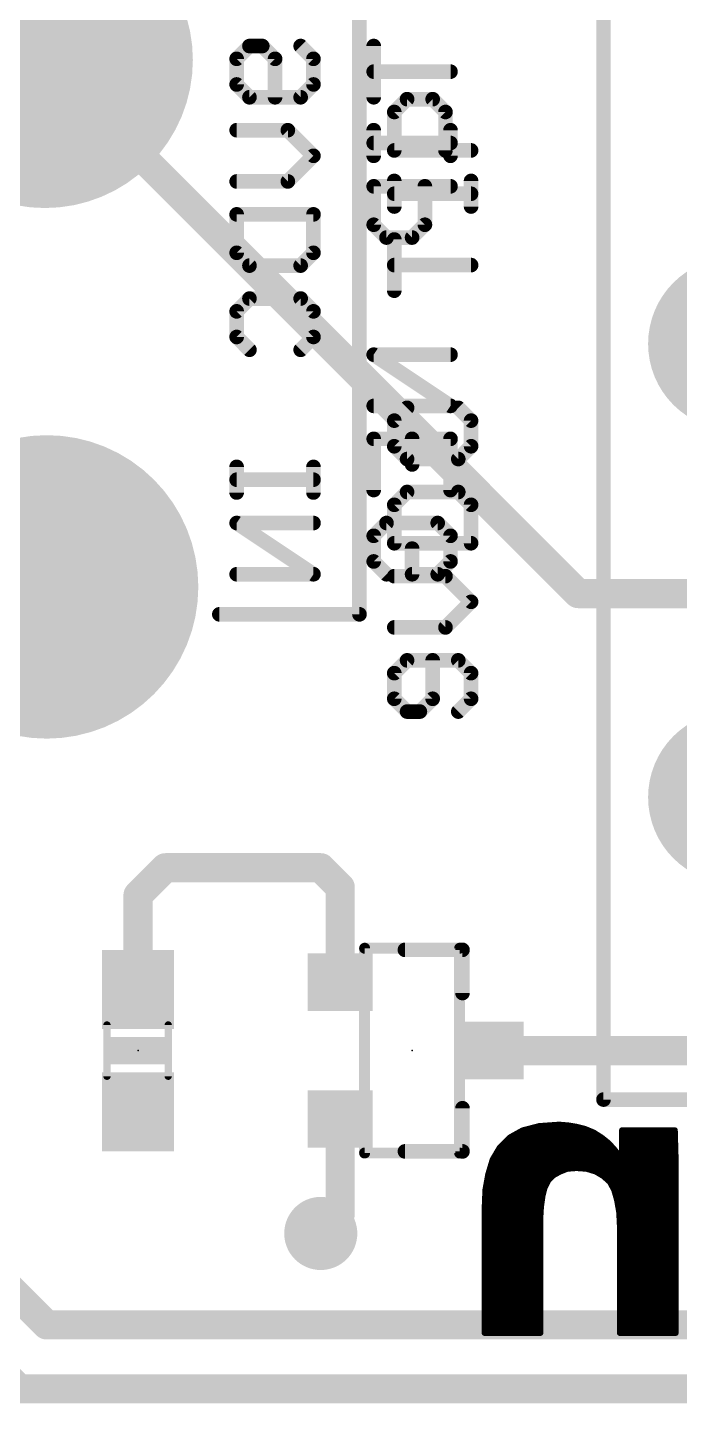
# Model space of a CAD drawing. Extents: x 0 to 108, y -11 to 121.
# Drawn here: x 51.8 to 60.87, y 86.54 to 105.65 of the extents above; entities that cross this region are included whole.
import ezdxf

# ---------------------------------------------------------------- set-up
doc = ezdxf.new("R2010")
doc.units = 0
for name, color, linetype in [('1', 12, 'CONTINUOUS'), ('17', 110, 'CONTINUOUS'), ('18', 110, 'CONTINUOUS'), ('21', 41, 'CONTINUOUS'), ('22', 40, 'CONTINUOUS'), ('23', 53, 'CONTINUOUS'), ('51', 53, 'CONTINUOUS')]:
    doc.layers.add(name, color=color, linetype=linetype)

# ---------------------------------------------------------------- blocks, each defined once
blk = doc.blocks.new('ROUNDP')
at = {"const_width": 0.5}
blk.add_lwpolyline([(0, -0.25, 1), (0, 0.25, 1), (0, -0.25)], format="xyb", dxfattribs=at)
blk = doc.blocks.new('RECT')
blk.add_solid([(-0.5, -0.5), (0.5, -0.5), (-0.5, 0.5), (0.5, 0.5)])
blk = doc.blocks.new('ROUNDV')
at = {"const_width": 0.5}
blk.add_lwpolyline([(0, -0.25, 1), (0, 0.25, 1), (0, -0.25)], format="xyb", dxfattribs=at)

msp = doc.modelspace()

# ---------------------------------------------------------------- linework, layer by layer
at = {"layer": '1', "const_width": 0.4064}
for points in [[(52.0446, 105.203), (59.4576, 97.79)], [(62.23, 97.79), (59.4576, 97.79)], [(53.34, 93.599), (53.721, 93.98)], [(53.721, 93.98), (55.88, 93.98)], [(56.15, 93.71), (55.88, 93.98)], [(56.15, 92.39), (56.15, 93.71)], [(53.34, 92.29), (53.34, 93.599)], [(58.25, 91.44), (63.5, 91.44)], [(56.15, 90.49), (56.15, 89.17)], [(56.15, 89.17), (55.88, 88.9)], [(49.53, 88.9), (51.689, 86.741)], [(50.8, 88.9), (52.07, 87.63)], [(52.07, 87.63), (79.375, 87.63)], [(51.689, 86.741), (78.994, 86.741)]]:
    msp.add_lwpolyline(points, dxfattribs=at)
at = {"layer": '1', "const_width": 0.2032}
for points in [[(52.1164, 105.2748, 1), (51.9728, 105.1312)], [(59.4576, 97.8916, 1), (59.4576, 97.6884)], [(59.3858, 97.7182, 1), (59.5294, 97.8618)], [(53.721, 94.0816, 1), (53.721, 93.8784)], [(53.7928, 93.9082, 1), (53.6492, 94.0518)], [(55.9518, 94.0518, 1), (55.8082, 93.9082)], [(55.88, 93.8784, 1), (55.88, 94.0816)], [(56.2516, 93.71, 1), (56.0484, 93.71)], [(56.0782, 93.6382, 1), (56.2218, 93.7818)], [(53.4416, 93.599, 1), (53.2384, 93.599)], [(53.2682, 93.6708, 1), (53.4118, 93.5272)], [(53.2384, 92.29, 1), (53.4416, 92.29)], [(56.0484, 92.39, 1), (56.2516, 92.39)], [(58.25, 91.5416, 1), (58.25, 91.3384)], [(56.2516, 90.49, 1), (56.0484, 90.49)], [(56.0484, 89.17, 1), (56.2516, 89.17)], [(56.2218, 89.0982, 1), (56.0782, 89.2418)], [(55.8082, 88.9718, 1), (55.9518, 88.8282)], [(52.07, 87.7316, 1), (52.07, 87.5284)], [(51.9982, 87.5582, 1), (52.1418, 87.7018)], [(51.6172, 86.6692, 1), (51.7608, 86.8128)]]:
    msp.add_lwpolyline(points, format="xyb", dxfattribs=at)
at = {"layer": '21', "const_width": 0.2032}
for points in [[(59.81, 111.76), (59.81, 90.76)], [(56.4176, 108.506), (56.4176, 97.5012)], [(56.9017, 104.4799), (57.0796, 104.6579)], [(57.0796, 104.6579), (57.4355, 104.6579)], [(57.4355, 104.6579), (57.6135, 104.4799)], [(56.9017, 103.9461), (56.9017, 104.4799)], [(57.6135, 104.4799), (57.6135, 103.9461)], [(57.9694, 103.9461), (56.9017, 103.9461)], [(56.9017, 103.1665), (56.9017, 103.5224)], [(57.9694, 103.1665), (57.9694, 103.5224)], [(57.9694, 103.3444), (56.9017, 103.3444)], [(56.9017, 101.9971), (56.9017, 102.7089)], [(57.9694, 102.353), (56.9017, 102.353)], [(57.0796, 100.3701), (56.9017, 100.1921)], [(57.9694, 100.1921), (57.7915, 100.3701)], [(56.9017, 100.1921), (56.9017, 99.8362)], [(57.9694, 99.8362), (57.9694, 100.1921)], [(56.9017, 99.8362), (57.0796, 99.6583)], [(57.7915, 99.6583), (57.9694, 99.8362)], [(57.0796, 99.6583), (57.7915, 99.6583)], [(57.0796, 99.2007), (56.9017, 99.0228)], [(57.7915, 99.2007), (57.0796, 99.2007)], [(57.9694, 99.0228), (57.7915, 99.2007)], [(56.9017, 99.0228), (56.9017, 98.4889)], [(57.9694, 98.4889), (57.9694, 99.0228)], [(56.9017, 98.4889), (57.9694, 98.4889)], [(57.6135, 98.0313), (56.9017, 98.0313)], [(57.9694, 97.6754), (57.6135, 98.0313)], [(57.6135, 97.3195), (57.9694, 97.6754)], [(56.4176, 97.5012), (54.47, 97.5012)], [(56.9017, 97.3195), (57.6135, 97.3195)], [(57.0796, 96.8619), (56.9017, 96.684)], [(57.7915, 96.8619), (57.0796, 96.8619)], [(57.4355, 96.3281), (57.4355, 96.8619)], [(57.9694, 96.684), (57.7915, 96.8619)], [(56.9017, 96.684), (56.9017, 96.3281)], [(57.9694, 96.3281), (57.9694, 96.684)], [(56.9017, 96.3281), (57.0796, 96.1501)], [(57.2576, 96.1501), (57.4355, 96.3281)], [(57.7915, 96.1501), (57.9694, 96.3281)], [(57.0796, 96.1501), (57.2576, 96.1501)], [(57.85, 92.84), (57.05, 92.84)], [(57.85, 92.24), (57.85, 92.84)], [(59.81, 90.76), (64.61, 90.76)], [(57.85, 90.64), (57.85, 90.04)], [(57.85, 90.04), (57.05, 90.04)]]:
    msp.add_lwpolyline(points, dxfattribs=at)
at = {"layer": '21', "const_width": 0.1016}
for points in [[(57.0796, 104.7087, 1), (57.0796, 104.6071)], [(57.1156, 104.622, 1), (57.0437, 104.6938)], [(57.4715, 104.6938, 1), (57.3996, 104.622)], [(57.4355, 104.6071, 1), (57.4355, 104.7087)], [(56.9525, 104.4799, 1), (56.8509, 104.4799)], [(56.8658, 104.5159, 1), (56.9376, 104.444)], [(57.6643, 104.4799, 1), (57.5627, 104.4799)], [(57.5776, 104.444, 1), (57.6494, 104.5159)], [(56.9017, 103.9969, 1), (56.9017, 103.8953)], [(56.8509, 103.9461, 1), (56.9525, 103.9461)], [(57.5627, 103.9461, 1), (57.6643, 103.9461)], [(57.9694, 103.8953, 1), (57.9694, 103.9969)], [(56.9525, 103.5224, 1), (56.8509, 103.5224)], [(58.0202, 103.5224, 1), (57.9186, 103.5224)], [(56.9017, 103.3952, 1), (56.9017, 103.2936)], [(57.9694, 103.2936, 1), (57.9694, 103.3952)], [(56.8509, 103.1665, 1), (56.9525, 103.1665)], [(57.9186, 103.1665, 1), (58.0202, 103.1665)], [(56.9525, 102.7089, 1), (56.8509, 102.7089)], [(56.9017, 102.4038, 1), (56.9017, 102.3022)], [(57.9694, 102.3022, 1), (57.9694, 102.4038)], [(56.8509, 101.9971, 1), (56.9525, 101.9971)], [(57.1156, 100.3342, 1), (57.0437, 100.406)], [(57.8274, 100.406, 1), (57.7555, 100.3342)], [(56.9525, 100.1921, 1), (56.8509, 100.1921)], [(56.8658, 100.2281, 1), (56.9376, 100.1562)], [(58.0202, 100.1921, 1), (57.9186, 100.1921)], [(57.9335, 100.1562, 1), (58.0053, 100.2281)], [(56.9376, 99.8722, 1), (56.8658, 99.8003)], [(56.8509, 99.8362, 1), (56.9525, 99.8362)], [(57.9186, 99.8362, 1), (58.0202, 99.8362)], [(58.0053, 99.8003, 1), (57.9335, 99.8722)], [(57.0796, 99.7091, 1), (57.0796, 99.6075)], [(57.0437, 99.6224, 1), (57.1156, 99.6942)], [(57.7555, 99.6942, 1), (57.8274, 99.6224)], [(57.7915, 99.6075, 1), (57.7915, 99.7091)], [(57.0796, 99.2515, 1), (57.0796, 99.1499)], [(57.1156, 99.1648, 1), (57.0437, 99.2366)], [(57.8274, 99.2366, 1), (57.7555, 99.1648)], [(57.7915, 99.1499, 1), (57.7915, 99.2515)], [(56.9525, 99.0228, 1), (56.8509, 99.0228)], [(56.8658, 99.0587, 1), (56.9376, 98.9868)], [(58.0202, 99.0228, 1), (57.9186, 99.0228)], [(57.9335, 98.9868, 1), (58.0053, 99.0587)], [(56.9017, 98.5397, 1), (56.9017, 98.4381)], [(56.8509, 98.4889, 1), (56.9525, 98.4889)], [(57.9186, 98.4889, 1), (58.0202, 98.4889)], [(57.9694, 98.4381, 1), (57.9694, 98.5397)], [(56.9017, 98.0821, 1), (56.9017, 97.9805)], [(57.6494, 98.0672, 1), (57.5776, 97.9954)], [(57.6135, 97.9805, 1), (57.6135, 98.0821)], [(58.0053, 97.6395, 1), (57.9335, 97.7113)], [(57.9335, 97.6395, 1), (58.0053, 97.7113)], [(54.47, 97.552, 1), (54.47, 97.4504)], [(56.3668, 97.5012, 1), (56.4684, 97.5012)], [(56.4176, 97.4504, 1), (56.4176, 97.552)], [(56.9017, 97.3703, 1), (56.9017, 97.2687)], [(57.5776, 97.3554, 1), (57.6494, 97.2836)], [(57.6135, 97.2687, 1), (57.6135, 97.3703)], [(57.0796, 96.9127, 1), (57.0796, 96.8111)], [(57.1156, 96.826, 1), (57.0437, 96.8978)], [(57.4863, 96.8619, 1), (57.3847, 96.8619)], [(57.8274, 96.8978, 1), (57.7555, 96.826)], [(57.7915, 96.8111, 1), (57.7915, 96.9127)], [(56.9525, 96.684, 1), (56.8509, 96.684)], [(56.8658, 96.7199, 1), (56.9376, 96.648)], [(58.0202, 96.684, 1), (57.9186, 96.684)], [(57.9335, 96.648, 1), (58.0053, 96.7199)], [(56.9376, 96.364, 1), (56.8658, 96.2921)], [(56.8509, 96.3281, 1), (56.9525, 96.3281)], [(57.3847, 96.3281, 1), (57.4863, 96.3281)], [(57.4715, 96.2921, 1), (57.3996, 96.364)], [(57.9186, 96.3281, 1), (58.0202, 96.3281)], [(58.0053, 96.2921, 1), (57.9335, 96.364)], [(57.0796, 96.2009, 1), (57.0796, 96.0993)], [(57.0437, 96.1142, 1), (57.1156, 96.186)], [(57.2217, 96.186, 1), (57.2935, 96.1142)], [(57.2576, 96.0993, 1), (57.2576, 96.2009)], [(57.7555, 96.186, 1), (57.8274, 96.1142)], [(57.05, 92.8908, 1), (57.05, 92.7892)], [(57.9008, 92.84, 1), (57.7992, 92.84)], [(57.85, 92.7892, 1), (57.85, 92.8908)], [(57.7992, 92.24, 1), (57.9008, 92.24)], [(59.81, 90.8108, 1), (59.81, 90.7092)], [(59.7592, 90.76, 1), (59.8608, 90.76)], [(57.9008, 90.64, 1), (57.7992, 90.64)], [(57.05, 90.0908, 1), (57.05, 89.9892)], [(57.7992, 90.04, 1), (57.9008, 90.04)], [(57.85, 89.9892, 1), (57.85, 90.0908)]]:
    msp.add_lwpolyline(points, format="xyb", dxfattribs=at)
at = {"layer": '22'}
for points, const_width in [([(54.7107, 105.2184), (54.8886, 105.3964)], 0.2032), ([(54.8886, 105.3964), (55.0666, 105.3964)], 0.2032), ([(55.0666, 105.3964), (55.2445, 105.2184)], 0.2032), ([(55.6005, 105.3964), (55.7784, 105.2184)], 0.2032), ([(56.6157, 105.3964), (56.6157, 104.6846)], 0.2032), ([(54.7107, 104.8625), (54.7107, 105.2184)], 0.2032), ([(55.2445, 105.2184), (55.2445, 104.6846)], 0.2032), ([(55.7784, 105.2184), (55.7784, 104.8625)], 0.2032), ([(57.6834, 105.0405), (56.6157, 105.0405)], 0.2032), ([(54.8886, 104.6846), (54.7107, 104.8625)], 0.2032), ([(55.7784, 104.8625), (55.6005, 104.6846)], 0.2032), ([(55.6005, 104.6846), (54.8886, 104.6846)], 0.2032), ([(54.7107, 104.227), (55.4225, 104.227)], 0.2032), ([(55.4225, 104.227), (55.7784, 103.8711)], 0.2032), ([(56.6157, 104.227), (56.6157, 103.8711)], 0.2032), ([(57.6834, 104.227), (57.6834, 103.8711)], 0.2032), ([(57.6834, 104.0491), (56.6157, 104.0491)], 0.2032), ([(55.7784, 103.8711), (55.4225, 103.5152)], 0.2032), ([(55.4225, 103.5152), (54.7107, 103.5152)], 0.2032), ([(57.6834, 103.4474), (56.6157, 103.4474)], 0.2032), ([(56.6157, 103.4474), (56.6157, 102.9135)], 0.2032), ([(57.3275, 102.9135), (57.3275, 103.4474)], 0.2032), ([(54.7107, 103.0576), (55.7784, 103.0576)], 0.2032), ([(54.7107, 102.5237), (54.7107, 103.0576)], 0.2032), ([(55.7784, 103.0576), (55.7784, 102.5237)], 0.2032), ([(56.6157, 102.9135), (56.7936, 102.7356)], 0.2032), ([(57.1495, 102.7356), (57.3275, 102.9135)], 0.2032), ([(56.7936, 102.7356), (57.1495, 102.7356)], 0.2032), ([(54.8886, 102.3458), (54.7107, 102.5237)], 0.2032), ([(55.7784, 102.5237), (55.6005, 102.3458)], 0.2032), ([(55.6005, 102.3458), (54.8886, 102.3458)], 0.2032), ([(54.7107, 101.7103), (54.8886, 101.8882)], 0.2032), ([(54.8886, 101.8882), (55.6005, 101.8882)], 0.2032), ([(55.6005, 101.8882), (55.7784, 101.7103)], 0.2032), ([(54.7107, 101.3544), (54.7107, 101.7103)], 0.2032), ([(55.7784, 101.7103), (55.7784, 101.3544)], 0.2032), ([(54.8886, 101.1764), (54.7107, 101.3544)], 0.2032), ([(55.7784, 101.3544), (55.6005, 101.1764)], 0.2032), ([(57.6834, 101.1086), (56.6157, 101.1086)], 0.2032), ([(56.6157, 101.1086), (57.6834, 100.3968)], 0.2032), ([(57.6834, 100.3968), (56.6157, 100.3968)], 0.2032), ([(56.6157, 99.2274), (56.6157, 99.9392)], 0.2032), ([(56.6157, 99.9392), (57.6834, 99.9392)], 0.2032), ([(57.1495, 99.9392), (57.1495, 99.5833)], 0.2032), ([(57.6834, 99.9392), (57.6834, 99.2274)], 0.2032), ([(54.7107, 99.5494), (54.7107, 99.1935)], 0.2032), ([(55.7784, 99.5494), (55.7784, 99.1935)], 0.2032), ([(55.7784, 99.3715), (54.7107, 99.3715)], 0.2032), ([(55.7784, 98.7698), (54.7107, 98.7698)], 0.2032), ([(54.7107, 98.7698), (55.7784, 98.058)], 0.2032), ([(56.6157, 98.5919), (56.7936, 98.7698)], 0.2032), ([(56.7936, 98.7698), (57.5055, 98.7698)], 0.2032), ([(57.5055, 98.7698), (57.6834, 98.5919)], 0.2032), ([(56.6157, 98.236), (56.6157, 98.5919)], 0.2032), ([(57.6834, 98.5919), (57.6834, 98.236)], 0.2032), ([(57.1495, 98.058), (57.1495, 98.4139)], 0.2032), ([(56.7936, 98.058), (56.6157, 98.236)], 0.2032), ([(57.6834, 98.236), (57.5055, 98.058)], 0.2032), ([(55.7784, 98.058), (54.7107, 98.058)], 0.2032), ([(57.5055, 98.058), (57.1495, 98.058)], 0.2032), ([(58.915, 90.395), (58.685, 90.335)], 0.0762), ([(59.195, 90.415), (58.915, 90.395)], 0.0762), ([(59.315, 90.405), (59.195, 90.415)], 0.0762), ([(59.435, 90.385), (59.315, 90.405)], 0.0762), ([(59.555, 90.355), (59.435, 90.385)], 0.0762), ([(58.505, 90.235), (58.365, 90.095)], 0.0762), ([(58.4908, 90.2208), (59.8028, 90.2208)], 0.0762), ([(58.685, 90.335), (58.505, 90.235)], 0.0762), ([(58.6166, 90.297), (59.6876, 90.297)], 0.0762), ([(58.8314, 90.3732), (59.4822, 90.3732)], 0.0762), ([(59.675, 90.305), (59.555, 90.355)], 0.0762), ([(59.785, 90.235), (59.675, 90.305)], 0.0762), ([(59.885, 90.155), (59.785, 90.235)], 0.0762), ([(60.805, 90.335), (60.065, 90.335)], 0.0762), ([(60.065, 90.335), (60.065, 89.945)], 0.0762), ([(60.065, 90.297), (60.8061, 90.297)], 0.0762), ([(60.065, 90.2208), (60.8083, 90.2208)], 0.0762), ([(60.815, 89.985), (60.805, 90.335)], 0.0762), ([(58.365, 90.095), (58.265, 89.925)], 0.0762), ([(58.3494, 90.0684), (59.9629, 90.0684)], 0.0762), ([(58.4146, 90.1446), (59.8944, 90.1446)], 0.0762), ([(59.975, 90.055), (59.885, 90.155)], 0.0762), ([(60.055, 89.945), (59.975, 90.055)], 0.0762), ([(60.065, 90.1446), (60.8104, 90.1446)], 0.0762), ([(60.065, 90.0684), (60.8126, 90.0684)], 0.0762), ([(58.265, 89.925), (58.205, 89.725)], 0.0762), ([(58.2394, 89.8398), (60.815, 89.8398)], 0.0762), ([(58.2623, 89.916), (60.815, 89.916)], 0.0762), ([(58.3045, 89.9922), (60.0207, 89.9922)], 0.0762), ([(60.065, 89.945), (60.055, 89.945)], 0.0762), ([(60.065, 89.9922), (60.8148, 89.9922)], 0.0762), ([(60.815, 87.515), (60.815, 89.985)], 0.0762), ([(58.205, 89.725), (58.165, 89.505)], 0.0762), ([(58.1982, 89.6874), (59.0974, 89.6874)], 0.0762), ([(58.2166, 89.7636), (59.2265, 89.7636)], 0.0762), ([(58.995, 89.535), (59.045, 89.635)], 0.0762), ([(59.045, 89.635), (59.115, 89.705)], 0.0762), ([(59.115, 89.705), (59.205, 89.755)], 0.0762), ([(59.205, 89.755), (59.305, 89.795)], 0.0762), ([(59.305, 89.795), (59.435, 89.805)], 0.0762), ([(59.435, 89.805), (59.575, 89.795)], 0.0762), ([(59.575, 89.795), (59.705, 89.755)], 0.0762), ([(59.6771, 89.7636), (60.815, 89.7636)], 0.0762), ([(59.705, 89.755), (59.805, 89.695)], 0.0762), ([(59.805, 89.695), (59.895, 89.615)], 0.0762), ([(59.8135, 89.6874), (60.815, 89.6874)], 0.0762), ([(59.895, 89.615), (59.955, 89.505)], 0.0762), ([(58.165, 89.505), (58.155, 89.255)], 0.0762), ([(58.1632, 89.4588), (58.976, 89.4588)], 0.0762), ([(58.1705, 89.535), (58.995, 89.535)], 0.0762), ([(58.1843, 89.6112), (59.0331, 89.6112)], 0.0762), ([(58.965, 89.415), (58.995, 89.535)], 0.0762), ([(59.8971, 89.6112), (60.815, 89.6112)], 0.0762), ([(59.9386, 89.535), (60.815, 89.535)], 0.0762), ([(59.955, 89.505), (59.995, 89.365)], 0.0762), ([(59.9682, 89.4588), (60.815, 89.4588)], 0.0762), ([(58.155, 89.255), (58.155, 87.515)], 0.0762), ([(58.1571, 89.3064), (58.9495, 89.3064)], 0.0762), ([(58.1601, 89.3826), (58.9604, 89.3826)], 0.0762), ([(58.935, 89.105), (58.945, 89.275)], 0.0762), ([(58.945, 89.275), (58.965, 89.415)], 0.0762), ([(59.99, 89.3826), (60.815, 89.3826)], 0.0762), ([(59.995, 89.365), (60.025, 89.195)], 0.0762), ([(60.0053, 89.3064), (60.815, 89.3064)], 0.0762), ([(58.155, 89.2302), (58.9424, 89.2302)], 0.0762), ([(58.155, 89.154), (58.9379, 89.154)], 0.0762), ([(58.155, 89.0778), (58.935, 89.0778)], 0.0762), ([(58.935, 87.515), (58.935, 89.105)], 0.0762), ([(60.0188, 89.2302), (60.815, 89.2302)], 0.0762), ([(60.025, 89.195), (60.035, 88.995)], 0.0762), ([(60.0271, 89.154), (60.815, 89.154)], 0.0762), ([(60.0309, 89.0778), (60.815, 89.0778)], 0.0762), ([(58.155, 89.0016), (58.935, 89.0016)], 0.0762), ([(58.155, 88.9254), (58.935, 88.9254)], 0.0762), ([(60.0347, 89.0016), (60.815, 89.0016)], 0.0762), ([(60.035, 88.995), (60.035, 87.515)], 0.0762), ([(60.035, 88.9254), (60.815, 88.9254)], 0.0762), ([(58.155, 88.8492), (58.935, 88.8492)], 0.0762), ([(58.155, 88.773), (58.935, 88.773)], 0.0762), ([(58.155, 88.6968), (58.935, 88.6968)], 0.0762), ([(60.035, 88.8492), (60.815, 88.8492)], 0.0762), ([(60.035, 88.773), (60.815, 88.773)], 0.0762), ([(60.035, 88.6968), (60.815, 88.6968)], 0.0762), ([(58.155, 88.6206), (58.935, 88.6206)], 0.0762), ([(58.155, 88.5444), (58.935, 88.5444)], 0.0762), ([(58.155, 88.4682), (58.935, 88.4682)], 0.0762), ([(60.035, 88.6206), (60.815, 88.6206)], 0.0762), ([(60.035, 88.5444), (60.815, 88.5444)], 0.0762), ([(60.035, 88.4682), (60.815, 88.4682)], 0.0762), ([(58.155, 88.392), (58.935, 88.392)], 0.0762), ([(58.155, 88.3158), (58.935, 88.3158)], 0.0762), ([(60.035, 88.392), (60.815, 88.392)], 0.0762), ([(60.035, 88.3158), (60.815, 88.3158)], 0.0762), ([(58.155, 88.2396), (58.935, 88.2396)], 0.0762), ([(58.155, 88.1634), (58.935, 88.1634)], 0.0762), ([(58.155, 88.0872), (58.935, 88.0872)], 0.0762), ([(60.035, 88.2396), (60.815, 88.2396)], 0.0762), ([(60.035, 88.1634), (60.815, 88.1634)], 0.0762), ([(60.035, 88.0872), (60.815, 88.0872)], 0.0762), ([(58.155, 88.011), (58.935, 88.011)], 0.0762), ([(58.155, 87.9348), (58.935, 87.9348)], 0.0762), ([(60.035, 88.011), (60.815, 88.011)], 0.0762), ([(60.035, 87.9348), (60.815, 87.9348)], 0.0762), ([(58.155, 87.8586), (58.935, 87.8586)], 0.0762), ([(58.155, 87.7824), (58.935, 87.7824)], 0.0762), ([(58.155, 87.7062), (58.935, 87.7062)], 0.0762), ([(60.035, 87.8586), (60.815, 87.8586)], 0.0762), ([(60.035, 87.7824), (60.815, 87.7824)], 0.0762), ([(60.035, 87.7062), (60.815, 87.7062)], 0.0762), ([(58.155, 87.63), (58.935, 87.63)], 0.0762), ([(58.155, 87.5538), (58.935, 87.5538)], 0.0762), ([(58.155, 87.515), (58.935, 87.515)], 0.0762), ([(60.035, 87.63), (60.815, 87.63)], 0.0762), ([(60.035, 87.5538), (60.815, 87.5538)], 0.0762), ([(60.035, 87.515), (60.815, 87.515)], 0.0762)]:
    msp.add_lwpolyline(points, dxfattribs=dict(at, const_width=const_width))
for points, const_width in [([(54.8886, 105.4472, 1), (54.8886, 105.3456)], 0.1016), ([(54.9246, 105.3605, 1), (54.8527, 105.4323)], 0.1016), ([(55.1025, 105.4323, 1), (55.0307, 105.3605)], 0.1016), ([(55.0666, 105.3456, 1), (55.0666, 105.4472)], 0.1016), ([(55.6364, 105.4323, 1), (55.5645, 105.3605)], 0.1016), ([(56.6665, 105.3964, 1), (56.5649, 105.3964)], 0.1016), ([(54.7615, 105.2184, 1), (54.6599, 105.2184)], 0.1016), ([(54.6748, 105.2544, 1), (54.7466, 105.1825)], 0.1016), ([(55.2953, 105.2184, 1), (55.1937, 105.2184)], 0.1016), ([(55.2086, 105.1825, 1), (55.2805, 105.2544)], 0.1016), ([(55.8292, 105.2184, 1), (55.7276, 105.2184)], 0.1016), ([(55.7425, 105.1825, 1), (55.8143, 105.2544)], 0.1016), ([(56.6157, 105.0913, 1), (56.6157, 104.9897)], 0.1016), ([(57.6834, 104.9897, 1), (57.6834, 105.0913)], 0.1016), ([(54.7466, 104.8985, 1), (54.6748, 104.8266)], 0.1016), ([(55.8143, 104.8266, 1), (55.7425, 104.8985)], 0.1016), ([(54.6599, 104.8625, 1), (54.7615, 104.8625)], 0.1016), ([(54.8886, 104.7354, 1), (54.8886, 104.6338)], 0.1016), ([(54.8527, 104.6487, 1), (54.9246, 104.7205)], 0.1016), ([(55.5645, 104.7205, 1), (55.6364, 104.6487)], 0.1016), ([(55.6005, 104.6338, 1), (55.6005, 104.7354)], 0.1016), ([(55.7276, 104.8625, 1), (55.8292, 104.8625)], 0.1016), ([(55.1937, 104.6846, 1), (55.2953, 104.6846)], 0.1016), ([(56.5649, 104.6846, 1), (56.6665, 104.6846)], 0.1016), ([(54.7107, 104.2778, 1), (54.7107, 104.1762)], 0.1016), ([(55.4584, 104.2629, 1), (55.3866, 104.1911)], 0.1016), ([(55.4225, 104.1762, 1), (55.4225, 104.2778)], 0.1016), ([(56.6665, 104.227, 1), (56.5649, 104.227)], 0.1016), ([(57.7342, 104.227, 1), (57.6326, 104.227)], 0.1016), ([(56.6157, 104.0999, 1), (56.6157, 103.9983)], 0.1016), ([(57.6834, 103.9983, 1), (57.6834, 104.0999)], 0.1016), ([(55.8143, 103.8352, 1), (55.7425, 103.907)], 0.1016), ([(55.7425, 103.8352, 1), (55.8143, 103.907)], 0.1016), ([(56.5649, 103.8711, 1), (56.6665, 103.8711)], 0.1016), ([(57.6326, 103.8711, 1), (57.7342, 103.8711)], 0.1016), ([(54.7107, 103.566, 1), (54.7107, 103.4644)], 0.1016), ([(55.4225, 103.4644, 1), (55.4225, 103.566)], 0.1016), ([(55.3866, 103.5511, 1), (55.4584, 103.4793)], 0.1016), ([(56.6157, 103.4982, 1), (56.6157, 103.3966)], 0.1016), ([(56.6665, 103.4474, 1), (56.5649, 103.4474)], 0.1016), ([(57.3783, 103.4474, 1), (57.2767, 103.4474)], 0.1016), ([(57.6834, 103.3966, 1), (57.6834, 103.4982)], 0.1016), ([(54.7107, 103.1084, 1), (54.7107, 103.0068)], 0.1016), ([(54.7615, 103.0576, 1), (54.6599, 103.0576)], 0.1016), ([(55.8292, 103.0576, 1), (55.7276, 103.0576)], 0.1016), ([(55.7784, 103.0068, 1), (55.7784, 103.1084)], 0.1016), ([(56.6516, 102.9495, 1), (56.5798, 102.8776)], 0.1016), ([(56.5649, 102.9135, 1), (56.6665, 102.9135)], 0.1016), ([(57.2767, 102.9135, 1), (57.3783, 102.9135)], 0.1016), ([(57.3634, 102.8776, 1), (57.2916, 102.9495)], 0.1016), ([(56.7936, 102.7864, 1), (56.7936, 102.6848)], 0.1016), ([(56.7577, 102.6997, 1), (56.8296, 102.7715)], 0.1016), ([(57.1136, 102.7715, 1), (57.1855, 102.6997)], 0.1016), ([(57.1495, 102.6848, 1), (57.1495, 102.7864)], 0.1016), ([(54.7466, 102.5597, 1), (54.6748, 102.4878)], 0.1016), ([(54.6599, 102.5237, 1), (54.7615, 102.5237)], 0.1016), ([(55.7276, 102.5237, 1), (55.8292, 102.5237)], 0.1016), ([(55.8143, 102.4878, 1), (55.7425, 102.5597)], 0.1016), ([(54.8886, 102.3966, 1), (54.8886, 102.295)], 0.1016), ([(54.8527, 102.3099, 1), (54.9246, 102.3817)], 0.1016), ([(55.5645, 102.3817, 1), (55.6364, 102.3099)], 0.1016), ([(55.6005, 102.295, 1), (55.6005, 102.3966)], 0.1016), ([(54.8886, 101.939, 1), (54.8886, 101.8374)], 0.1016), ([(54.9246, 101.8523, 1), (54.8527, 101.9241)], 0.1016), ([(55.6364, 101.9241, 1), (55.5645, 101.8523)], 0.1016), ([(55.6005, 101.8374, 1), (55.6005, 101.939)], 0.1016), ([(54.7615, 101.7103, 1), (54.6599, 101.7103)], 0.1016), ([(54.6748, 101.7462, 1), (54.7466, 101.6743)], 0.1016), ([(55.8292, 101.7103, 1), (55.7276, 101.7103)], 0.1016), ([(55.7425, 101.6743, 1), (55.8143, 101.7462)], 0.1016), ([(54.7466, 101.3903, 1), (54.6748, 101.3184)], 0.1016), ([(54.6599, 101.3544, 1), (54.7615, 101.3544)], 0.1016), ([(55.7276, 101.3544, 1), (55.8292, 101.3544)], 0.1016), ([(55.8143, 101.3184, 1), (55.7425, 101.3903)], 0.1016), ([(54.8527, 101.1405, 1), (54.9246, 101.2123)], 0.1016), ([(55.5645, 101.2123, 1), (55.6364, 101.1405)], 0.1016), ([(56.6157, 101.1594, 1), (56.6157, 101.0578)], 0.1016), ([(56.6439, 101.1509, 1), (56.5875, 101.0663)], 0.1016), ([(57.6834, 101.0578, 1), (57.6834, 101.1594)], 0.1016), ([(56.6157, 100.4476, 1), (56.6157, 100.346)], 0.1016), ([(57.6552, 100.3545, 1), (57.7116, 100.4391)], 0.1016), ([(57.6834, 100.346, 1), (57.6834, 100.4476)], 0.1016), ([(56.6665, 99.9392, 1), (56.5649, 99.9392)], 0.1016), ([(56.6157, 99.99, 1), (56.6157, 99.8884)], 0.1016), ([(57.2003, 99.9392, 1), (57.0987, 99.9392)], 0.1016), ([(57.7342, 99.9392, 1), (57.6326, 99.9392)], 0.1016), ([(57.6834, 99.8884, 1), (57.6834, 99.99)], 0.1016), ([(54.7615, 99.5494, 1), (54.6599, 99.5494)], 0.1016), ([(55.8292, 99.5494, 1), (55.7276, 99.5494)], 0.1016), ([(57.0987, 99.5833, 1), (57.2003, 99.5833)], 0.1016), ([(54.7107, 99.4223, 1), (54.7107, 99.3207)], 0.1016), ([(55.7784, 99.3207, 1), (55.7784, 99.4223)], 0.1016), ([(54.6599, 99.1935, 1), (54.7615, 99.1935)], 0.1016), ([(55.7276, 99.1935, 1), (55.8292, 99.1935)], 0.1016), ([(56.5649, 99.2274, 1), (56.6665, 99.2274)], 0.1016), ([(57.6326, 99.2274, 1), (57.7342, 99.2274)], 0.1016), ([(54.7107, 98.8206, 1), (54.7107, 98.719)], 0.1016), ([(54.7389, 98.8121, 1), (54.6825, 98.7275)], 0.1016), ([(55.7784, 98.719, 1), (55.7784, 98.8206)], 0.1016), ([(56.7936, 98.8206, 1), (56.7936, 98.719)], 0.1016), ([(56.8296, 98.7339, 1), (56.7577, 98.8057)], 0.1016), ([(57.5414, 98.8057, 1), (57.4695, 98.7339)], 0.1016), ([(57.5055, 98.719, 1), (57.5055, 98.8206)], 0.1016), ([(56.6665, 98.5919, 1), (56.5649, 98.5919)], 0.1016), ([(56.5798, 98.6278, 1), (56.6516, 98.5559)], 0.1016), ([(57.7342, 98.5919, 1), (57.6326, 98.5919)], 0.1016), ([(57.6475, 98.5559, 1), (57.7193, 98.6278)], 0.1016), ([(57.2003, 98.4139, 1), (57.0987, 98.4139)], 0.1016), ([(56.6516, 98.2719, 1), (56.5798, 98.2)], 0.1016), ([(56.5649, 98.236, 1), (56.6665, 98.236)], 0.1016), ([(57.6326, 98.236, 1), (57.7342, 98.236)], 0.1016), ([(57.7193, 98.2, 1), (57.6475, 98.2719)], 0.1016), ([(54.7107, 98.1088, 1), (54.7107, 98.0072)], 0.1016), ([(55.7502, 98.0157, 1), (55.8066, 98.1003)], 0.1016), ([(55.7784, 98.0072, 1), (55.7784, 98.1088)], 0.1016), ([(56.7577, 98.0221, 1), (56.8296, 98.0939)], 0.1016), ([(57.1495, 98.1088, 1), (57.1495, 98.0072)], 0.1016), ([(57.0987, 98.058, 1), (57.2003, 98.058)], 0.1016), ([(57.4695, 98.0939, 1), (57.5414, 98.0221)], 0.1016), ([(57.5055, 98.0072, 1), (57.5055, 98.1088)], 0.1016), ([(58.9136, 90.414, 1), (58.9164, 90.376)], 0.0381), ([(58.9198, 90.3766, 1), (58.9102, 90.4134)], 0.0381), ([(59.1966, 90.434, 1), (59.1934, 90.396)], 0.0381), ([(59.1964, 90.396, 1), (59.1936, 90.434)], 0.0381), ([(59.3181, 90.4238, 1), (59.3119, 90.3862)], 0.0381), ([(59.3134, 90.386, 1), (59.3166, 90.424)], 0.0381), ([(59.4396, 90.4035, 1), (59.4304, 90.3665)], 0.0381), ([(59.4319, 90.3662, 1), (59.4381, 90.4038)], 0.0381), ([(58.4908, 90.2399, 1), (58.4908, 90.2018)], 0.0381), ([(58.4957, 90.2517, 1), (58.5143, 90.2183)], 0.0381), ([(58.5185, 90.2215, 1), (58.4915, 90.2485)], 0.0381), ([(58.6166, 90.3161, 1), (58.6166, 90.278)], 0.0381), ([(58.6802, 90.3534, 1), (58.6898, 90.3166)], 0.0381), ([(58.6943, 90.3183, 1), (58.6757, 90.3517)], 0.0381), ([(58.8314, 90.3923, 1), (58.8314, 90.3542)], 0.0381), ([(59.4822, 90.3542, 1), (59.4822, 90.3923)], 0.0381), ([(59.5623, 90.3726, 1), (59.5477, 90.3374)], 0.0381), ([(59.5504, 90.3365, 1), (59.5596, 90.3735)], 0.0381), ([(59.6852, 90.3211, 1), (59.6648, 90.2889)], 0.0381), ([(59.6677, 90.2874, 1), (59.6823, 90.3226)], 0.0381), ([(59.6876, 90.278, 1), (59.6876, 90.3161)], 0.0381), ([(59.7969, 90.2499, 1), (59.7731, 90.2201)], 0.0381), ([(59.7748, 90.2189, 1), (59.7952, 90.2511)], 0.0381), ([(59.8028, 90.2018, 1), (59.8028, 90.2399)], 0.0381), ([(60.065, 90.3541, 1), (60.065, 90.316)], 0.0381), ([(60.0841, 90.335, 1), (60.046, 90.335)], 0.0381), ([(60.065, 90.3161, 1), (60.065, 90.278)], 0.0381), ([(60.065, 90.2399, 1), (60.065, 90.2018)], 0.0381), ([(60.824, 90.3355, 1), (60.786, 90.3345)], 0.0381), ([(60.805, 90.316, 1), (60.805, 90.3541)], 0.0381), ([(60.8061, 90.278, 1), (60.8061, 90.3161)], 0.0381), ([(60.8083, 90.2018, 1), (60.8083, 90.2399)], 0.0381), ([(58.3494, 90.0875, 1), (58.3494, 90.0494)], 0.0381), ([(58.3515, 90.1085, 1), (58.3785, 90.0815)], 0.0381), ([(58.3814, 90.0853, 1), (58.3486, 90.1047)], 0.0381), ([(58.4146, 90.1637, 1), (58.4146, 90.1256)], 0.0381), ([(59.8992, 90.1677, 1), (59.8708, 90.1423)], 0.0381), ([(59.8731, 90.1401, 1), (59.8969, 90.1699)], 0.0381), ([(59.8944, 90.1256, 1), (59.8944, 90.1637)], 0.0381), ([(59.9904, 90.0662, 1), (59.9596, 90.0438)], 0.0381), ([(59.9608, 90.0423, 1), (59.9892, 90.0677)], 0.0381), ([(59.9629, 90.0494, 1), (59.9629, 90.0875)], 0.0381), ([(60.065, 90.1637, 1), (60.065, 90.1256)], 0.0381), ([(60.065, 90.0875, 1), (60.065, 90.0494)], 0.0381), ([(60.8104, 90.1256, 1), (60.8104, 90.1637)], 0.0381), ([(60.8126, 90.0494, 1), (60.8126, 90.0875)], 0.0381), ([(58.2394, 89.8589, 1), (58.2394, 89.8208)], 0.0381), ([(58.2623, 89.9351, 1), (58.2623, 89.897)], 0.0381), ([(58.2486, 89.9347, 1), (58.2814, 89.9153)], 0.0381), ([(58.2832, 89.9195, 1), (58.2468, 89.9305)], 0.0381), ([(58.3045, 90.0113, 1), (58.3045, 89.9732)], 0.0381), ([(60.0207, 89.9732, 1), (60.0207, 90.0113)], 0.0381), ([(60.055, 89.9641, 1), (60.055, 89.926)], 0.0381), ([(60.0396, 89.9338, 1), (60.0704, 89.9562)], 0.0381), ([(60.065, 90.0113, 1), (60.065, 89.9732)], 0.0381), ([(60.046, 89.945, 1), (60.0841, 89.945)], 0.0381), ([(60.065, 89.926, 1), (60.065, 89.9641)], 0.0381), ([(60.8341, 89.985, 1), (60.796, 89.985)], 0.0381), ([(60.796, 89.9845, 1), (60.834, 89.9855)], 0.0381), ([(60.8148, 89.9732, 1), (60.8148, 90.0113)], 0.0381), ([(60.815, 89.897, 1), (60.815, 89.9351)], 0.0381), ([(60.815, 89.8208, 1), (60.815, 89.8589)], 0.0381), ([(58.1982, 89.7065, 1), (58.1982, 89.6684)], 0.0381), ([(58.1868, 89.7305, 1), (58.2232, 89.7195)], 0.0381), ([(58.2237, 89.7216, 1), (58.1863, 89.7284)], 0.0381), ([(58.2166, 89.7827, 1), (58.2166, 89.7446)], 0.0381), ([(59.0315, 89.6485, 1), (59.0585, 89.6215)], 0.0381), ([(59.062, 89.6265, 1), (59.028, 89.6435)], 0.0381), ([(59.1057, 89.7217, 1), (59.1243, 89.6883)], 0.0381), ([(59.0974, 89.6684, 1), (59.0974, 89.7065)], 0.0381), ([(59.1285, 89.6915, 1), (59.1015, 89.7185)], 0.0381), ([(59.1979, 89.7727, 1), (59.2121, 89.7373)], 0.0381), ([(59.2143, 89.7383, 1), (59.1957, 89.7717)], 0.0381), ([(59.2265, 89.7446, 1), (59.2265, 89.7827)], 0.0381), ([(59.3035, 89.814, 1), (59.3065, 89.776)], 0.0381), ([(59.3121, 89.7773, 1), (59.2979, 89.8127)], 0.0381), ([(59.4364, 89.824, 1), (59.4336, 89.786)], 0.0381), ([(59.4365, 89.786, 1), (59.4335, 89.824)], 0.0381), ([(59.5806, 89.8132, 1), (59.5694, 89.7768)], 0.0381), ([(59.5736, 89.776, 1), (59.5764, 89.814)], 0.0381), ([(59.6771, 89.7827, 1), (59.6771, 89.7446)], 0.0381), ([(59.7148, 89.7713, 1), (59.6952, 89.7387)], 0.0381), ([(59.6994, 89.7368, 1), (59.7106, 89.7732)], 0.0381), ([(59.8177, 89.7092, 1), (59.7923, 89.6808)], 0.0381), ([(59.8135, 89.7065, 1), (59.8135, 89.6684)], 0.0381), ([(59.7952, 89.6787, 1), (59.8148, 89.7113)], 0.0381), ([(59.9117, 89.6241, 1), (59.8783, 89.6059)], 0.0381), ([(60.815, 89.7446, 1), (60.815, 89.7827)], 0.0381), ([(60.815, 89.6684, 1), (60.815, 89.7065)], 0.0381), ([(58.1632, 89.4779, 1), (58.1632, 89.4398)], 0.0381), ([(58.1463, 89.5084, 1), (58.1837, 89.5016)], 0.0381), ([(58.184, 89.5042, 1), (58.146, 89.5058)], 0.0381), ([(58.1705, 89.5541, 1), (58.1705, 89.516)], 0.0381), ([(58.1843, 89.6303, 1), (58.1843, 89.5922)], 0.0381), ([(58.978, 89.5435, 1), (59.012, 89.5265)], 0.0381), ([(58.976, 89.4398, 1), (58.976, 89.4779)], 0.0381), ([(59.0135, 89.5304, 1), (58.9765, 89.5396)], 0.0381), ([(58.995, 89.516, 1), (58.995, 89.5541)], 0.0381), ([(59.0331, 89.5922, 1), (59.0331, 89.6303)], 0.0381), ([(59.8971, 89.6303, 1), (59.8971, 89.5922)], 0.0381), ([(59.8823, 89.6008, 1), (59.9077, 89.6292)], 0.0381), ([(59.9386, 89.5541, 1), (59.9386, 89.516)], 0.0381), ([(59.9733, 89.5102, 1), (59.9367, 89.4998)], 0.0381), ([(59.9383, 89.4959, 1), (59.9717, 89.5141)], 0.0381), ([(59.9682, 89.4779, 1), (59.9682, 89.4398)], 0.0381), ([(60.815, 89.5922, 1), (60.815, 89.6303)], 0.0381), ([(60.815, 89.516, 1), (60.815, 89.5541)], 0.0381), ([(60.815, 89.4398, 1), (60.815, 89.4779)], 0.0381), ([(58.136, 89.2558, 1), (58.174, 89.2542)], 0.0381), ([(58.1741, 89.255, 1), (58.136, 89.255)], 0.0381), ([(58.1571, 89.3255, 1), (58.1571, 89.2874)], 0.0381), ([(58.1601, 89.4017, 1), (58.1601, 89.3636)], 0.0381), ([(58.9261, 89.2777, 1), (58.9639, 89.2723)], 0.0381), ([(58.964, 89.2739, 1), (58.926, 89.2761)], 0.0381), ([(58.9465, 89.4196, 1), (58.9835, 89.4104)], 0.0381), ([(58.9839, 89.4123, 1), (58.9461, 89.4177)], 0.0381), ([(58.9495, 89.2874, 1), (58.9495, 89.3255)], 0.0381), ([(58.9604, 89.3636, 1), (58.9604, 89.4017)], 0.0381), ([(59.99, 89.4017, 1), (59.99, 89.3636)], 0.0381), ([(60.0138, 89.3683, 1), (59.9762, 89.3617)], 0.0381), ([(59.9767, 89.3598, 1), (60.0133, 89.3702)], 0.0381), ([(60.0053, 89.3255, 1), (60.0053, 89.2874)], 0.0381), ([(60.815, 89.3636, 1), (60.815, 89.4017)], 0.0381), ([(60.815, 89.2874, 1), (60.815, 89.3255)], 0.0381), ([(58.155, 89.2493, 1), (58.155, 89.2112)], 0.0381), ([(58.155, 89.1731, 1), (58.155, 89.135)], 0.0381), ([(58.155, 89.0969, 1), (58.155, 89.0588)], 0.0381), ([(58.9541, 89.105, 1), (58.916, 89.105)], 0.0381), ([(58.916, 89.1061, 1), (58.954, 89.1039)], 0.0381), ([(58.935, 89.0588, 1), (58.935, 89.0969)], 0.0381), ([(58.9379, 89.135, 1), (58.9379, 89.1731)], 0.0381), ([(58.9424, 89.2112, 1), (58.9424, 89.2493)], 0.0381), ([(60.0188, 89.2493, 1), (60.0188, 89.2112)], 0.0381), ([(60.044, 89.196, 1), (60.006, 89.194)], 0.0381), ([(60.0062, 89.1917, 1), (60.0438, 89.1983)], 0.0381), ([(60.0271, 89.1731, 1), (60.0271, 89.135)], 0.0381), ([(60.0309, 89.0969, 1), (60.0309, 89.0588)], 0.0381), ([(60.815, 89.2112, 1), (60.815, 89.2493)], 0.0381), ([(60.815, 89.135, 1), (60.815, 89.1731)], 0.0381), ([(60.815, 89.0588, 1), (60.815, 89.0969)], 0.0381), ([(58.155, 89.0207, 1), (58.155, 88.9826)], 0.0381), ([(58.155, 88.9445, 1), (58.155, 88.9064)], 0.0381), ([(58.935, 88.9826, 1), (58.935, 89.0207)], 0.0381), ([(58.935, 88.9064, 1), (58.935, 88.9445)], 0.0381), ([(60.0347, 89.0207, 1), (60.0347, 88.9826)], 0.0381), ([(60.0541, 88.995, 1), (60.016, 88.995)], 0.0381), ([(60.016, 88.994, 1), (60.054, 88.996)], 0.0381), ([(60.035, 88.9445, 1), (60.035, 88.9064)], 0.0381), ([(60.815, 88.9826, 1), (60.815, 89.0207)], 0.0381), ([(60.815, 88.9064, 1), (60.815, 88.9445)], 0.0381), ([(58.155, 88.8683, 1), (58.155, 88.8302)], 0.0381), ([(58.155, 88.7921, 1), (58.155, 88.754)], 0.0381), ([(58.155, 88.7159, 1), (58.155, 88.6778)], 0.0381), ([(58.935, 88.8302, 1), (58.935, 88.8683)], 0.0381), ([(58.935, 88.754, 1), (58.935, 88.7921)], 0.0381), ([(58.935, 88.6778, 1), (58.935, 88.7159)], 0.0381), ([(60.035, 88.8683, 1), (60.035, 88.8302)], 0.0381), ([(60.035, 88.7921, 1), (60.035, 88.754)], 0.0381), ([(60.035, 88.7159, 1), (60.035, 88.6778)], 0.0381), ([(60.815, 88.8302, 1), (60.815, 88.8683)], 0.0381), ([(60.815, 88.754, 1), (60.815, 88.7921)], 0.0381), ([(60.815, 88.6778, 1), (60.815, 88.7159)], 0.0381), ([(58.155, 88.6397, 1), (58.155, 88.6016)], 0.0381), ([(58.155, 88.5635, 1), (58.155, 88.5254)], 0.0381), ([(58.155, 88.4873, 1), (58.155, 88.4492)], 0.0381), ([(58.935, 88.6016, 1), (58.935, 88.6397)], 0.0381), ([(58.935, 88.5254, 1), (58.935, 88.5635)], 0.0381), ([(58.935, 88.4492, 1), (58.935, 88.4873)], 0.0381), ([(60.035, 88.6397, 1), (60.035, 88.6016)], 0.0381), ([(60.035, 88.5635, 1), (60.035, 88.5254)], 0.0381), ([(60.035, 88.4873, 1), (60.035, 88.4492)], 0.0381), ([(60.815, 88.6016, 1), (60.815, 88.6397)], 0.0381), ([(60.815, 88.5254, 1), (60.815, 88.5635)], 0.0381), ([(60.815, 88.4492, 1), (60.815, 88.4873)], 0.0381), ([(58.155, 88.4111, 1), (58.155, 88.373)], 0.0381), ([(58.155, 88.3349, 1), (58.155, 88.2968)], 0.0381), ([(58.935, 88.373, 1), (58.935, 88.4111)], 0.0381), ([(58.935, 88.2968, 1), (58.935, 88.3349)], 0.0381), ([(60.035, 88.4111, 1), (60.035, 88.373)], 0.0381), ([(60.035, 88.3349, 1), (60.035, 88.2968)], 0.0381), ([(60.815, 88.373, 1), (60.815, 88.4111)], 0.0381), ([(60.815, 88.2968, 1), (60.815, 88.3349)], 0.0381), ([(58.155, 88.2587, 1), (58.155, 88.2206)], 0.0381), ([(58.155, 88.1825, 1), (58.155, 88.1444)], 0.0381), ([(58.155, 88.1063, 1), (58.155, 88.0682)], 0.0381), ([(58.935, 88.2206, 1), (58.935, 88.2587)], 0.0381), ([(58.935, 88.1444, 1), (58.935, 88.1825)], 0.0381), ([(58.935, 88.0682, 1), (58.935, 88.1063)], 0.0381), ([(60.035, 88.2587, 1), (60.035, 88.2206)], 0.0381), ([(60.035, 88.1825, 1), (60.035, 88.1444)], 0.0381), ([(60.035, 88.1063, 1), (60.035, 88.0682)], 0.0381), ([(60.815, 88.2206, 1), (60.815, 88.2587)], 0.0381), ([(60.815, 88.1444, 1), (60.815, 88.1825)], 0.0381), ([(60.815, 88.0682, 1), (60.815, 88.1063)], 0.0381), ([(58.155, 88.0301, 1), (58.155, 87.992)], 0.0381), ([(58.155, 87.9539, 1), (58.155, 87.9158)], 0.0381), ([(58.935, 87.992, 1), (58.935, 88.0301)], 0.0381), ([(58.935, 87.9158, 1), (58.935, 87.9539)], 0.0381), ([(60.035, 88.0301, 1), (60.035, 87.992)], 0.0381), ([(60.035, 87.9539, 1), (60.035, 87.9158)], 0.0381), ([(60.815, 87.992, 1), (60.815, 88.0301)], 0.0381), ([(60.815, 87.9158, 1), (60.815, 87.9539)], 0.0381), ([(58.155, 87.8777, 1), (58.155, 87.8396)], 0.0381), ([(58.155, 87.8015, 1), (58.155, 87.7634)], 0.0381), ([(58.155, 87.7253, 1), (58.155, 87.6872)], 0.0381), ([(58.935, 87.8396, 1), (58.935, 87.8777)], 0.0381), ([(58.935, 87.7634, 1), (58.935, 87.8015)], 0.0381), ([(58.935, 87.6872, 1), (58.935, 87.7253)], 0.0381), ([(60.035, 87.8777, 1), (60.035, 87.8396)], 0.0381), ([(60.035, 87.8015, 1), (60.035, 87.7634)], 0.0381), ([(60.035, 87.7253, 1), (60.035, 87.6872)], 0.0381), ([(60.815, 87.8396, 1), (60.815, 87.8777)], 0.0381), ([(60.815, 87.7634, 1), (60.815, 87.8015)], 0.0381), ([(60.815, 87.6872, 1), (60.815, 87.7253)], 0.0381), ([(58.155, 87.6491, 1), (58.155, 87.611)], 0.0381), ([(58.155, 87.5729, 1), (58.155, 87.5348)], 0.0381), ([(58.155, 87.534, 1), (58.155, 87.496)], 0.0381), ([(58.935, 87.611, 1), (58.935, 87.6491)], 0.0381), ([(58.935, 87.5348, 1), (58.935, 87.5729)], 0.0381), ([(58.935, 87.496, 1), (58.935, 87.534)], 0.0381), ([(60.035, 87.6491, 1), (60.035, 87.611)], 0.0381), ([(60.035, 87.5729, 1), (60.035, 87.5348)], 0.0381), ([(60.035, 87.534, 1), (60.035, 87.496)], 0.0381), ([(60.815, 87.611, 1), (60.815, 87.6491)], 0.0381), ([(60.815, 87.5348, 1), (60.815, 87.5729)], 0.0381), ([(60.815, 87.496, 1), (60.815, 87.534)], 0.0381), ([(58.136, 87.515, 1), (58.1741, 87.515)], 0.0381), ([(58.916, 87.515, 1), (58.9541, 87.515)], 0.0381), ([(60.016, 87.515, 1), (60.0541, 87.515)], 0.0381), ([(60.796, 87.515, 1), (60.8341, 87.515)], 0.0381)]:
    msp.add_lwpolyline(points, format="xyb", dxfattribs=dict(at, const_width=const_width))
at = {"layer": '23'}
for p in [(53.34, 91.44), (57.15, 91.44)]:
    msp.add_point(p, dxfattribs=at)
at = {"layer": '51'}
for points, const_width in [([(56.4896, 90.0176), (56.4896, 92.8624)], 0.1524), ([(56.4896, 92.8624), (57.8104, 92.8624)], 0.1524), ([(57.8104, 92.8624), (57.8104, 90.0176)], 0.1524), ([(52.908, 91.084), (52.908, 91.796)], 0.1016), ([(53.759, 91.084), (53.759, 91.796)], 0.1016), ([(57.8104, 90.0176), (56.4896, 90.0176)], 0.1524)]:
    msp.add_lwpolyline(points, dxfattribs=dict(at, const_width=const_width))
for points, const_width in [([(56.5277, 92.8624, 1), (56.4515, 92.8624)], 0.0762), ([(56.4896, 92.9005, 1), (56.4896, 92.8243)], 0.0762), ([(57.8485, 92.8624, 1), (57.7723, 92.8624)], 0.0762), ([(57.8104, 92.8243, 1), (57.8104, 92.9005)], 0.0762), ([(52.9334, 91.796, 1), (52.8826, 91.796)], 0.0508), ([(53.7844, 91.796, 1), (53.7336, 91.796)], 0.0508), ([(52.8826, 91.084, 1), (52.9334, 91.084)], 0.0508), ([(53.7336, 91.084, 1), (53.7844, 91.084)], 0.0508), ([(56.4896, 90.0557, 1), (56.4896, 89.9795)], 0.0762), ([(56.4515, 90.0176, 1), (56.5277, 90.0176)], 0.0762), ([(57.7723, 90.0176, 1), (57.8485, 90.0176)], 0.0762), ([(57.8104, 89.9795, 1), (57.8104, 90.0557)], 0.0762)]:
    msp.add_lwpolyline(points, format="xyb", dxfattribs=dict(at, const_width=const_width))

# ---------------------------------------------------------------- block references
at = {"layer": '1', "xscale": 1.1, "rotation": 90}
for p in [(53.34, 92.29), (53.34, 90.59)]:
    msp.add_blockref('RECT', p, dxfattribs=at)
at = {"layer": '1', "xscale": 0.8, "yscale": 0.9, "rotation": 270}
for p in [(56.15, 92.39), (58.25, 91.44), (56.15, 90.49)]:
    msp.add_blockref('RECT', p, dxfattribs=at)
at = {"layer": '17'}
for p, xscale, yscale, rotation in [((52.0446, 105.203), 4.1148, 4.1148, 180), ((61.63, 101.26), 2.4, 2.4, 270), ((52.07, 97.8822), 4.216, 4.216, 180), ((61.63, 94.96), 2.4, 2.4, 270)]:
    msp.add_blockref('ROUNDP', p, dxfattribs=dict(at, xscale=xscale, yscale=yscale, rotation=rotation))
at = {"layer": '18', "xscale": 1.016, "yscale": 1.016}
msp.add_blockref('ROUNDV', (55.88, 88.9), dxfattribs=at)
msp.add_blockref('ROUNDV', (55.88, 88.9), dxfattribs=at)
at = {"layer": '21', "xscale": 0.381, "yscale": 0.762, "rotation": 90}
msp.add_blockref('RECT', (53.34, 91.44), dxfattribs=at)
at = {"layer": '51'}
for p, xscale, yscale, rotation in [((52.07, 104.2289), 0.2794, 2.4384, 270), ((52.0573, 98.1202), 0.4572, 2.921, 270), ((53.3349, 92.0203), 0.5001, 0.95, 90), ((53.3349, 90.8518), 0.5001, 0.95, 90)]:
    msp.add_blockref('RECT', p, dxfattribs=dict(at, xscale=xscale, yscale=yscale, rotation=rotation))

doc.saveas('drawing.dxf')
